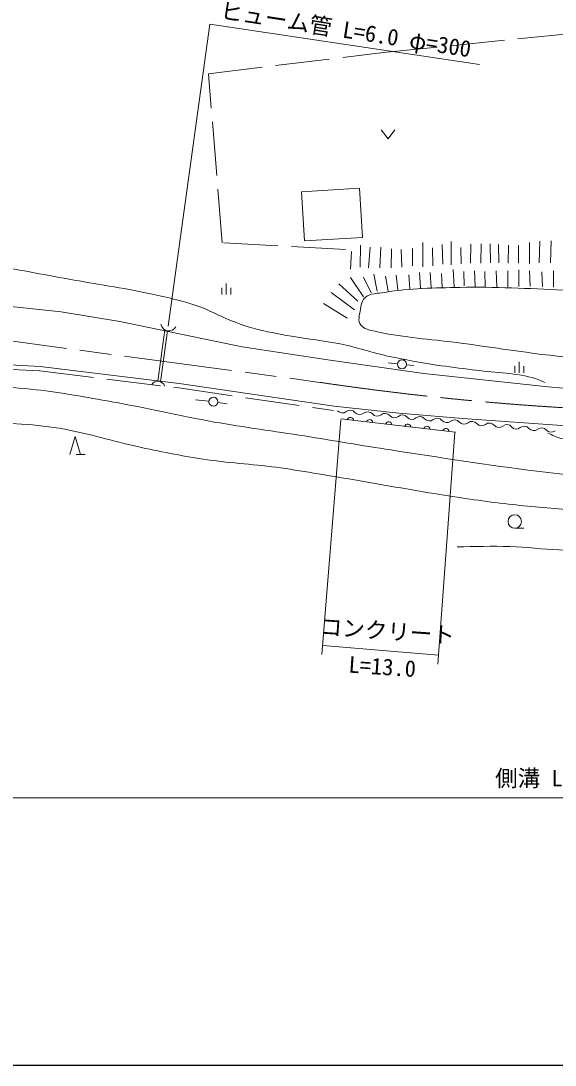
# Model space of a CAD drawing. Units: millimetres, scale not verified. Extents: x 40000 to 680000, y 20000 to 380000.
# Drawn here: x 179410 to 238691, y 205000 to 320984 of the extents above; entities that cross this region are included whole.
import ezdxf
from ezdxf.enums import TextEntityAlignment as Align

# ---------------------------------------------------------------- set-up
doc = ezdxf.new("R2010")
doc.units = ezdxf.units.MM
doc.header["$LTSCALE"] = 1000
doc.linetypes.add('CHAIN', pattern=[18.5, 12, -1.5, 3.5, -1.5])
doc.linetypes.add('DASHED', pattern=[7.5, 6, -1.5])
for name, color, linetype, lineweight in [('M-BGD', 7, 'Continuous', 13), ('M-BGD-EXST', 7, 'Continuous', 13), ('M-BMK', 2, 'CHAIN', 13), ('M-STR-HTXT', 7, 'Continuous', 13), ('M-TTL-BAND', 7, 'Continuous', 25)]:
    doc.layers.add(name, color=color, linetype=linetype, lineweight=lineweight)
doc.styles.add('ＭＳ ゴシック', font='')
doc.styles.get('ＭＳ ゴシック').set_extended_font_data('MS Gothic')

msp = doc.modelspace()

# ---------------------------------------------------------------- linework, layer by layer
at = {"layer": 'M-BGD', "linetype": 'DASHED'}
for p, q in [((219634, 317468), (242889, 319825)), ((200233, 315111), (219634, 317468)), ((201734, 296329), (200233, 315111)), ((215413, 295583), (201734, 296329)), ((194601, 280962), (195399, 286650)), ((194896, 280907), (195688, 286552))]:
    msp.add_line(p, q, dxfattribs=at)
at = {"layer": 'M-BGD'}
for p, q in [((216989, 302395), (210566, 302007)), ((210896, 296536), (210566, 302007)), ((216989, 302395), (217320, 296923)), ((217320, 296923), (210896, 296536)), ((217049, 293619), (217106, 296090)), ((218162, 295863), (218002, 293553)), ((219255, 293572), (219369, 295844)), ((224011, 293660), (224004, 296382)), ((225133, 293774), (225097, 295786)), ((226230, 293965), (226152, 296144)), ((227167, 293900), (227161, 296472)), ((228259, 294007), (228235, 295828)), ((229316, 294061), (229322, 296174)), ((230462, 294067), (230492, 296222)), ((231537, 294097), (231489, 296222)), ((232432, 294126), (232414, 296156)), ((233494, 294055), (233518, 296072)), ((234623, 294091), (234629, 296090)), ((235864, 294043), (235846, 296383)), ((236915, 294120), (236981, 296520)), ((238192, 294120), (238263, 296537)), ((216088, 295354), (215974, 293402)), ((220491, 293553), (220541, 295665)), ((221685, 293622), (221616, 295596)), ((222879, 293792), (222885, 295703)), ((216002, 292473), (217443, 290320)), ((217435, 292516), (218268, 290780)), ((218566, 292869), (218960, 290954)), ((219886, 292638), (220169, 290977)), ((221049, 292742), (221246, 291098)), ((222453, 292790), (222588, 291205)), ((223642, 293031), (223752, 291289)), ((224840, 293031), (224927, 291324)), ((226090, 292939), (226148, 291370)), ((227373, 293372), (227472, 291433)), ((228548, 293146), (228606, 291549)), ((229729, 293239), (229839, 291480)), ((230898, 293164), (230938, 291451)), ((232154, 293210), (232223, 291457)), ((233456, 293222), (233437, 291431)), ((234683, 293326), (234668, 291497)), ((235833, 293233), (235929, 291505)), ((237226, 293129), (237280, 291447)), ((238522, 293210), (238518, 291420)), ((214674, 291761), (216818, 289860)), ((213858, 290815), (216436, 288905)), ((175596, 289537), (183878, 288678)), ((212981, 289591), (215620, 287950)), ((183878, 288678), (190402, 287584)), ((190402, 287584), (203955, 284794)), ((203955, 284794), (213468, 283329)), ((213468, 283329), (224133, 281806)), ((224133, 281806), (237923, 280321)), ((237923, 280321), (247201, 279579)), ((214170, 278196), (221346, 277406)), ((221346, 277406), (228464, 276802)), ((214927, 276767), (227642, 275285)), ((228464, 276802), (239957, 276014))]:
    msp.add_line(p, q, dxfattribs=at)
msp.add_lwpolyline([(113947, 273640), (119333, 274526), (125283, 276366), (135800, 280436), (140998, 282061), (145605, 282934), (151447, 283538), (160500, 283740), (181549, 282598), (196987, 280708), (214170, 278196)], dxfattribs=at)
at = {"layer": 'M-BGD', "linetype": 'DASHED'}
msp.add_lwpolyline([(114028, 273146), (119448, 274038), (125447, 275894), (135965, 279964), (141119, 281575), (145677, 282439), (151479, 283039), (160492, 283240), (181505, 282100), (196921, 280212), (214098, 277701)], dxfattribs=at)
at = {"layer": 'M-BGD'}
for centre, radius, start, end in [((195821, 287415), 874, 188.3672, 332.70816), ((194603, 280166), 797, 19.19965, 147.00818), ((215078, 278121), 688, 219.89381, 309.55448), ((215954, 277060), 688, 39.89381, 129.55448), ((217009, 277942), 688, 219.89381, 309.55448), ((217885, 276882), 688, 39.89381, 129.55448), ((218940, 277764), 688, 219.89381, 309.55448), ((219816, 276704), 688, 39.89381, 129.55448), ((221748, 276525), 688, 39.89381, 129.55448), ((215979, 276583), 361, 3.04475, 163.65967), ((218099, 276336), 361, 3.04475, 163.65967), ((220218, 276089), 361, 3.04475, 163.65967), ((220872, 277586), 688, 219.89381, 309.55448), ((222337, 275842), 361, 3.04475, 163.65967), ((222803, 277407), 688, 219.89381, 309.55448), ((223679, 276347), 688, 39.89381, 129.55448), ((224734, 277229), 688, 219.89381, 309.55448), ((225610, 276169), 688, 39.89381, 129.55448), ((226666, 277051), 688, 219.89381, 309.55448), ((227541, 275990), 688, 39.89381, 129.55448), ((228597, 276872), 688, 219.89381, 309.55448), ((229473, 275812), 688, 39.89381, 129.55448), ((230528, 276694), 688, 219.89381, 309.55448), ((231404, 275634), 688, 39.89381, 129.55448), ((232459, 276516), 688, 219.89381, 309.55448), ((233335, 275455), 688, 39.89381, 129.55448), ((224456, 275595), 361, 3.04475, 163.65967), ((226575, 275348), 361, 3.04475, 163.65967), ((234391, 276337), 688, 219.89381, 309.55448), ((235267, 275277), 688, 39.89381, 129.55448), ((236322, 276159), 688, 219.89381, 309.55448), ((237198, 275099), 688, 39.89381, 129.55448), ((238253, 275981), 688, 219.89381, 309.55448)]:
    msp.add_arc(centre, radius, start, end, dxfattribs=at)
for points, knots in [([(165462, 297054), (167151, 296452), (168809, 295756), (170529, 295249), (172308, 294725), (174132, 294360), (175946, 293973), (178872, 293350), (181820, 292837), (184762, 292293), (187711, 291748), (190687, 291342), (193617, 290705), (195443, 290307), (197281, 289922), (199047, 289311), (200263, 288891), (201384, 288229), (202581, 287757), (203436, 287420), (204299, 287092), (205185, 286846), (206578, 286459), (208008, 286220), (209430, 285960), (211223, 285632), (213045, 285476), (214830, 285109), (216670, 284731), (218456, 284121), (220291, 283720), (222030, 283341), (223787, 283038), (225546, 282760), (226857, 282552), (228177, 282407), (229493, 282233), (231711, 281940), (233979, 281911), (236149, 281365), (236649, 281239), (237113, 280998), (237596, 280815)], [0, 0, 0, 0, 1, 1, 1, 2, 2, 2, 3, 3, 3, 4, 4, 4, 5, 5, 5, 6, 6, 6, 7, 7, 7, 8, 8, 8, 9, 9, 9, 10, 10, 10, 11, 11, 11, 12, 12, 12, 13, 13, 13, 14, 14, 14, 14]), ([(217003, 288485), (216961, 288175), (216870, 287846), (216964, 287547), (217042, 287302), (217222, 287082), (217433, 286935), (217925, 286595), (218567, 286542), (219152, 286415), (221964, 285802), (224854, 285631), (227707, 285256), (232328, 284648), (236932, 283875), (241576, 283485), (243602, 283314), (245637, 283265), (247670, 283237), (250600, 283197), (253534, 283203), (256460, 283354), (257283, 283397), (258142, 283308), (258921, 283576), (259141, 283651), (259392, 283752), (259507, 283953), (259820, 284500), (259672, 285218), (259586, 285842), (259469, 286683), (259166, 287501), (258791, 288264), (258611, 288631), (258425, 289029), (258101, 289279), (257660, 289620), (257069, 289714), (256525, 289839), (255266, 290129), (253959, 290157), (252671, 290269), (248320, 290647), (243957, 290894), (239593, 291086), (235777, 291254), (231956, 291456), (228137, 291379), (225355, 291324), (222552, 291288), (219806, 290832), (219041, 290705), (218121, 290762), (217560, 290227), (217129, 289816), (217171, 289101), (217013, 288527), (217009, 288513), (217005, 288499), (217003, 288485)], [0, 0, 0, 0, 1, 1, 1, 2, 2, 2, 3, 3, 3, 4, 4, 4, 5, 5, 5, 6, 6, 6, 7, 7, 7, 8, 8, 8, 9, 9, 9, 10, 10, 10, 11, 11, 11, 12, 12, 12, 13, 13, 13, 14, 14, 14, 15, 15, 15, 16, 16, 16, 17, 17, 17, 18, 18, 18, 19, 19, 19, 20, 20, 20, 20]), ([(140293, 280337), (141690, 280633), (143071, 281020), (144484, 281224), (147658, 281681), (150871, 281820), (154074, 281969), (156234, 282070), (158401, 282182), (160561, 282070), (162425, 281973), (164270, 281641), (166122, 281405), (167708, 281203), (169286, 280926), (170876, 280760), (174279, 280406), (177713, 280407), (181111, 280015), (183921, 279690), (186708, 279182), (189492, 278685), (193300, 278006), (197066, 277101), (200875, 276429), (204201, 275842), (207552, 275406), (210888, 274877), (214080, 274372), (217264, 273817), (220458, 273326), (225858, 272496), (231255, 271645), (236676, 270969), (240020, 270552), (243372, 270204), (246730, 269921), (251323, 269535), (255925, 269239), (260530, 269035), (265980, 268793), (271443, 268932), (276890, 268632), (279878, 268467), (282874, 268301), (285835, 267866), (288659, 267452), (291435, 266753), (294216, 266114), (297037, 265465), (299830, 264703), (302637, 263998)], [0, 0, 0, 0, 1, 1, 1, 2, 2, 2, 3, 3, 3, 4, 4, 4, 5, 5, 5, 6, 6, 6, 7, 7, 7, 8, 8, 8, 9, 9, 9, 10, 10, 10, 11, 11, 11, 12, 12, 12, 13, 13, 13, 14, 14, 14, 15, 15, 15, 16, 16, 16, 17, 17, 17, 17]), ([(96560, 261768), (96963, 262319), (97321, 262905), (97769, 263420), (98170, 263881), (98591, 264337), (99085, 264696), (100520, 265738), (102125, 266563), (103786, 267181), (106477, 268183), (109366, 268545), (112181, 269115), (117001, 270090), (121865, 270832), (126713, 271654), (129791, 272175), (132872, 272680), (135954, 273171), (138773, 273621), (141591, 274076), (144416, 274481), (148392, 275050), (152365, 275671), (156363, 276052), (158272, 276234), (160188, 276349), (162105, 276395), (167899, 276534), (173708, 276567), (179492, 276193), (181091, 276090), (182689, 275910), (184267, 275629), (186993, 275144), (189638, 274277), (192346, 273695), (194759, 273176), (197178, 272674), (199619, 272305), (202305, 271899), (205026, 271764), (207718, 271398), (210501, 271020), (213267, 270528), (216038, 270069), (219332, 269523), (222612, 268891), (225910, 268376), (228437, 267982), (230966, 267603), (233506, 267308), (235777, 267045), (238057, 266870), (240336, 266684), (243785, 266402), (247233, 266074), (250691, 265938), (255878, 265735), (261078, 266055), (266265, 265838), (269132, 265718), (271987, 265396), (274847, 265173), (278346, 264900), (281852, 264697), (285344, 264347), (287000, 264181), (288668, 264067), (290300, 263742), (291332, 263537), (292328, 263178), (293342, 262896)], [0, 0, 0, 0, 1, 1, 1, 2, 2, 2, 3, 3, 3, 4, 4, 4, 5, 5, 5, 6, 6, 6, 7, 7, 7, 8, 8, 8, 9, 9, 9, 10, 10, 10, 11, 11, 11, 12, 12, 12, 13, 13, 13, 14, 14, 14, 15, 15, 15, 16, 16, 16, 17, 17, 17, 18, 18, 18, 19, 19, 19, 20, 20, 20, 21, 21, 21, 22, 22, 22, 23, 23, 23, 24, 24, 24, 24]), ([(237869, 275188), (238385, 274991), (238879, 274719), (239418, 274597), (240846, 274276), (242335, 274338), (243796, 274257), (246287, 274119), (248786, 274169), (251274, 274008), (253934, 273835), (256581, 273514), (259232, 273242), (262319, 272925), (265431, 272774), (268487, 272235), (270280, 271918), (272002, 271264), (273792, 270932), (274804, 270744), (275830, 270637), (276854, 270542), (280623, 270194), (284415, 270157), (288190, 269884), (289741, 269772), (291294, 269668), (292837, 269481), (293737, 269373), (294648, 269297), (295524, 269065), (296265, 268868), (296999, 268611), (297673, 268245), (298270, 267922), (298711, 267347), (299320, 267046), (300241, 266590), (301273, 266393), (302275, 266168), (303419, 265911), (304589, 265796), (305749, 265631), (307061, 265445), (308377, 265291), (309691, 265121)], [0, 0, 0, 0, 1, 1, 1, 2, 2, 2, 3, 3, 3, 4, 4, 4, 5, 5, 5, 6, 6, 6, 7, 7, 7, 8, 8, 8, 9, 9, 9, 10, 10, 10, 11, 11, 11, 12, 12, 12, 13, 13, 13, 14, 14, 14, 15, 15, 15, 15]), ([(227819, 262574), (229771, 262583), (231724, 262663), (233675, 262601), (235501, 262542), (237317, 262298), (239142, 262225), (242699, 262082), (246260, 262105), (249820, 262104), (255269, 262102), (260719, 262444), (266166, 262278), (267547, 262237), (268924, 262081), (270302, 261983)], [0, 0, 0, 0, 1, 1, 1, 2, 2, 2, 3, 3, 3, 4, 4, 4, 5, 5, 5, 5])]:
    msp.add_open_spline(points, degree=3, knots=knots, dxfattribs=at)
at = {"layer": 'M-BGD-EXST'}
for p, q in [((219404, 308872), (220154, 307872)), ((220154, 307872), (220904, 308872)), ((201701, 291327), (201701, 290577)), ((202201, 291827), (202201, 290577)), ((202701, 291327), (202701, 290577)), ((221196, 282900), (220184, 283015)), ((234722, 283132), (234722, 281882)), ((222190, 282787), (223003, 282695)), ((234222, 282632), (234222, 281882)), ((235222, 282632), (235222, 281882)), ((200281, 278731), (198795, 278885)), ((201273, 278608), (202283, 278460)), ((185440, 274835), (184840, 272835)), ((185440, 274835), (186040, 272835)), ((186540, 272835), (185540, 272835)), ((234215, 264630), (235215, 264630))]:
    msp.add_line(p, q, dxfattribs=at)
for centre, radius in [((221693, 282843), 500), ((200778, 278680), 500), ((234215, 265380), 750)]:
    msp.add_circle(centre, radius, dxfattribs=at)
at = {"layer": 'M-BMK'}
msp.add_line((172568, 286196), (212588, 280836), dxfattribs=at)
msp.add_arc((258412, 589395), 311944, 261.55283, 271.13994, dxfattribs=at)
at = {"layer": 'M-STR-HTXT'}
for p, q in [((195765, 287087), (200359, 320634)), ((200359, 320634), (230312, 316145)), ((214920, 276677), (212821, 250598)), ((227577, 275249), (225663, 249534)), ((225738, 250531), (212901, 251595)), ((119845, 234700), (391833, 234700))]:
    msp.add_line(p, q, dxfattribs=at)
at = {"layer": 'M-TTL-BAND'}
msp.add_line((40000, 205000), (579000, 205000), dxfattribs=at)

# ---------------------------------------------------------------- texts
at = {"layer": 'M-STR-HTXT', "style": 'ＭＳ ゴシック'}
for s, rotation, p in [('ヒューム管 L=6.0 φ=300', 351.108, (201346, 320730)), ('コンクリート', 356.066, (212487, 252281))]:
    msp.add_text(s, height=1833, rotation=rotation, dxfattribs=at).set_placement(p, align=Align.BOTTOM_LEFT)
msp.add_text('L=13.0', height=1833, rotation=356.066, dxfattribs=at).set_placement((219420, 247800), align=Align.BOTTOM_CENTER)
msp.add_text('側溝 L=290.7', height=1833, dxfattribs=at).set_placement((239528, 235404), align=Align.BOTTOM_CENTER)

doc.saveas('drawing.dxf')
